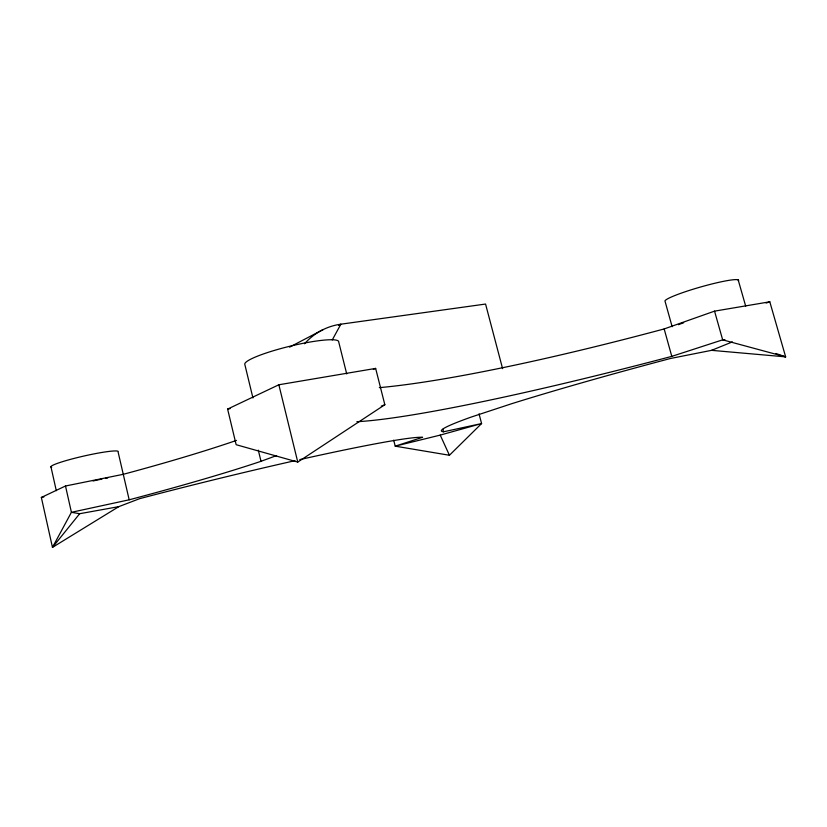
<?xml version="1.0" encoding="UTF-8"?>
<svg xmlns="http://www.w3.org/2000/svg" width="827" height="827" viewBox="0 0 827 827"><rect width="100%" height="100%" fill="white"/><g stroke="black" fill="none" stroke-linecap="round" stroke-linejoin="round"><path stroke-width="1.24" d="M332.268 339.938L340.858 324.194L485.563 304.047L502.599 368.656M294.95 460.691A215.309 9.934 -13.8 0 0 139.556 498.691L118.799 506.641L79.671 513.712L52.463 547.391L41.35 497.451L65.498 485.997L123.316 474.305A368.366 34.837 -12.2 0 0 236.501 440.398M393.704 440.171L395.213 446.166L449.433 455.263L481.583 423.558L479.05 413.851M297.761 462.076L384.844 404.744L375.644 368.408L278.854 384.772L227.611 409.086L236.15 444.699L297.761 462.076L278.854 384.772M118.799 506.641L52.463 547.391L71.411 512.306L65.498 485.997M289.595 347.133L323.243 329.539M338.584 325.373L340.858 324.194A85.264 70.615 68.5 0 0 304.522 343.763M373.308 369.431L375.644 368.408M442.879 429.306L443.52 431.797A234.599 11.258 -14.9 0 1 471.504 416.963L511.83 403.659A234.599 11.258 -14.9 0 1 670.294 358.525L711.561 350.338L732.371 341.902M381.278 406.109L384.844 404.744M79.671 513.712L71.411 512.306L129.177 499.808A369.483 25.182 -12.8 0 0 261.001 461.311L276.58 455.574M379.324 387.646A406.398 45.33 -16 0 0 664.164 328.939L714.549 311.138L769.803 301.803L785.65 356.871L711.561 350.338M766.153 303.054L769.803 301.803M356.861 421.718A407.773 32.801 -15.5 0 0 671.793 356.365L722.664 339.845L725.052 339.876M299.767 459.605A215.309 9.934 -13.8 0 1 422.576 437.287L395.213 446.166L440.233 435.105L481.583 423.558L443.52 431.797M41.35 497.451L43.872 496.934M227.611 409.086L230.113 408.641M775.922 353.501L785.65 356.871L722.664 339.845L714.549 311.138M440.233 435.105L449.433 455.263M738.18 279.867L745.685 306.145M672.144 326.706L664.949 300.925A38.3 3.928 -15.9 0 1 704.676 285.863A38.3 3.928 -15.9 0 1 738.397 280.88M664.164 328.939L671.793 356.365M346.72 373.938L338.729 342.027A48.317 6.998 -13.6 0 0 291.021 345.965A48.317 6.998 -13.6 0 0 244.844 364.521L252.938 397.963M258.303 450.146L261.001 461.311M129.177 499.808L118.106 452.018A34.538 3.256 -12.8 0 0 82.504 456.359A34.538 3.256 -12.8 0 0 51.688 467.348M50.912 466.645L56.298 490.7M93.1 480.973A34.61 2.553 -13.1 0 1 101.907 479.081M105.453 478.388A34.61 2.553 -13.1 0 1 107.717 477.965M678.471 324.711A38.393 3.081 -15.5 0 1 683.671 322.737"/></g></svg>
